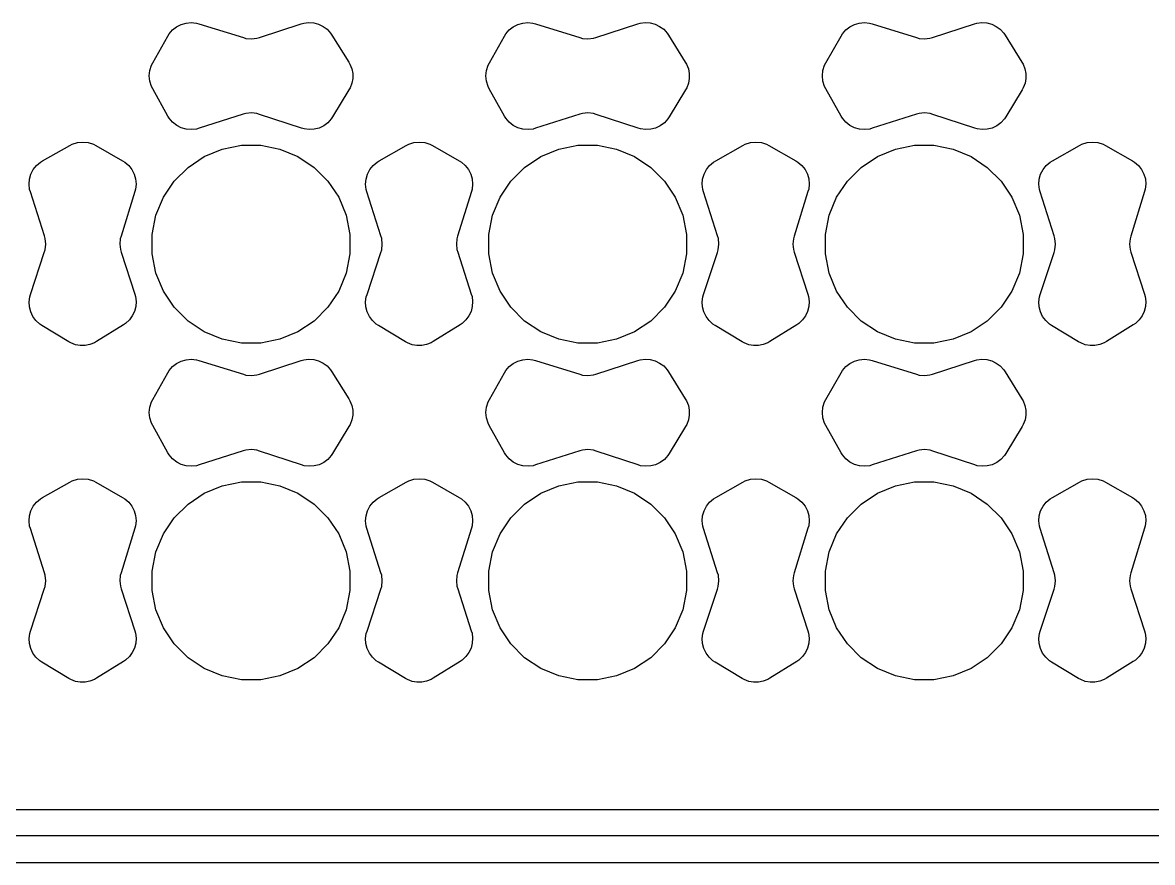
# Model space of a CAD drawing. Header units: millimetres. Extents: x 69 to 174, y -160 to -92.
# Drawn here: x 133.48 to 142, y -120.6 to -114.26 of the extents above; entities that cross this region are included whole.
import ezdxf

# ---------------------------------------------------------------- set-up
doc = ezdxf.new("R2010")
doc.units = ezdxf.units.MM
doc.layers.add('Front', color=13, linetype='CONTINUOUS', true_color=0xc83434)

msp = doc.modelspace()

# ---------------------------------------------------------------- linework, layer by layer
at = {"layer": 'Front', "linetype": 'CONTINUOUS'}
for p, q in [((134.584731, -114.349287), (134.609965, -114.319922)), ((134.609965, -114.319922), (134.640375, -114.295957)), ((134.640375, -114.295957), (134.674826, -114.278287)), ((134.674826, -114.278287), (134.712032, -114.267572)), ((134.712032, -114.267572), (134.750604, -114.264211)), ((134.750604, -114.264211), (134.789102, -114.26833)), ((134.789102, -114.26833), (134.80773, -114.273619)), ((134.80773, -114.273619), (135.143712, -114.377468)), ((135.264385, -114.376661), (135.580686, -114.274239)), ((135.580686, -114.274239), (135.598849, -114.268823)), ((135.598849, -114.268823), (135.636456, -114.264142)), ((135.636456, -114.264142), (135.674272, -114.266623)), ((135.674272, -114.266623), (135.710945, -114.276177)), ((135.710945, -114.276177), (135.745164, -114.292462)), ((135.745164, -114.292462), (135.775707, -114.314897)), ((135.775707, -114.314897), (135.801481, -114.342679)), ((137.124731, -114.349287), (137.149965, -114.319922)), ((137.149965, -114.319922), (137.180375, -114.295957)), ((137.180375, -114.295957), (137.214826, -114.278287)), ((137.214826, -114.278287), (137.252032, -114.267572)), ((137.252032, -114.267572), (137.290604, -114.264211)), ((137.290604, -114.264211), (137.329102, -114.26833)), ((137.329102, -114.26833), (137.34773, -114.273619)), ((137.34773, -114.273619), (137.683712, -114.377468)), ((137.804385, -114.376661), (138.120686, -114.274239)), ((138.120686, -114.274239), (138.138849, -114.268823)), ((138.138849, -114.268823), (138.176456, -114.264142)), ((138.176456, -114.264142), (138.214272, -114.266623)), ((138.214272, -114.266623), (138.250945, -114.276177)), ((138.250945, -114.276177), (138.285164, -114.292462)), ((138.285164, -114.292462), (138.315707, -114.314897)), ((138.315707, -114.314897), (138.341481, -114.342679)), ((139.664731, -114.349287), (139.689965, -114.319922)), ((139.689965, -114.319922), (139.720375, -114.295957)), ((139.720375, -114.295957), (139.754826, -114.278287)), ((139.754826, -114.278287), (139.792032, -114.267572)), ((139.792032, -114.267572), (139.830604, -114.264211)), ((139.830604, -114.264211), (139.869102, -114.26833)), ((139.869102, -114.26833), (139.88773, -114.273619)), ((139.88773, -114.273619), (140.223712, -114.377468)), ((140.344385, -114.376661), (140.660686, -114.274239)), ((140.660686, -114.274239), (140.678849, -114.268823)), ((140.678849, -114.268823), (140.716456, -114.264142)), ((140.716456, -114.264142), (140.754272, -114.266623)), ((140.754272, -114.266623), (140.790945, -114.276177)), ((140.790945, -114.276177), (140.825164, -114.292462)), ((140.825164, -114.292462), (140.855707, -114.314897)), ((140.855707, -114.314897), (140.881481, -114.342679)), ((134.459998, -114.567911), (134.574778, -114.365898)), ((134.574778, -114.365898), (134.584731, -114.349287)), ((135.143712, -114.377468), (135.163398, -114.383035)), ((135.163398, -114.383035), (135.204114, -114.386934)), ((135.204114, -114.386934), (135.244776, -114.382491)), ((135.244776, -114.382491), (135.264385, -114.376661)), ((135.801481, -114.342679), (135.811899, -114.358513)), ((135.811899, -114.358513), (135.938898, -114.561711)), ((136.999998, -114.567911), (137.114778, -114.365898)), ((137.114778, -114.365898), (137.124731, -114.349287)), ((137.683712, -114.377468), (137.703398, -114.383035)), ((137.703398, -114.383035), (137.744114, -114.386934)), ((137.744114, -114.386934), (137.784776, -114.382491)), ((137.784776, -114.382491), (137.804385, -114.376661)), ((138.341481, -114.342679), (138.351899, -114.358513)), ((138.351899, -114.358513), (138.478898, -114.561711)), ((139.539998, -114.567911), (139.654778, -114.365898)), ((139.654778, -114.365898), (139.664731, -114.349287)), ((140.223712, -114.377468), (140.243398, -114.383035)), ((140.243398, -114.383035), (140.284114, -114.386934)), ((140.284114, -114.386934), (140.324776, -114.382491)), ((140.324776, -114.382491), (140.344385, -114.376661)), ((140.881481, -114.342679), (140.891899, -114.358513)), ((140.891899, -114.358513), (141.018898, -114.561711)), ((134.437667, -114.625273), (134.450268, -114.586066)), ((134.450268, -114.586066), (134.459998, -114.567911)), ((135.938898, -114.561711), (135.9483, -114.577547)), ((135.9483, -114.577547), (135.961774, -114.611819)), ((136.977667, -114.625273), (136.990268, -114.586066)), ((136.990268, -114.586066), (136.999998, -114.567911)), ((138.478898, -114.561711), (138.4883, -114.577547)), ((138.4883, -114.577547), (138.501774, -114.611819)), ((139.517667, -114.625273), (139.530268, -114.586066)), ((139.530268, -114.586066), (139.539998, -114.567911)), ((141.018898, -114.561711), (141.0283, -114.577547)), ((141.0283, -114.577547), (141.041774, -114.611819)), ((134.433339, -114.666228), (134.437667, -114.625273)), ((134.437468, -114.707203), (134.433339, -114.666228)), ((135.961774, -114.611819), (135.96875, -114.647978)), ((135.96875, -114.647978), (135.968993, -114.684802)), ((136.973339, -114.666228), (136.977667, -114.625273)), ((136.977468, -114.707203), (136.973339, -114.666228)), ((138.501774, -114.611819), (138.50875, -114.647978)), ((138.50875, -114.647978), (138.508993, -114.684802)), ((139.513339, -114.666228), (139.517667, -114.625273)), ((139.517468, -114.707203), (139.513339, -114.666228)), ((141.041774, -114.611819), (141.04875, -114.647978)), ((141.04875, -114.647978), (141.048993, -114.684802)), ((134.44988, -114.74647), (134.437468, -114.707203)), ((134.459522, -114.764672), (134.44988, -114.74647)), ((135.949477, -114.755497), (135.940286, -114.771457)), ((135.962495, -114.72105), (135.949477, -114.755497)), ((135.968993, -114.684802), (135.962495, -114.72105)), ((136.98988, -114.74647), (136.977468, -114.707203)), ((136.999522, -114.764672), (136.98988, -114.74647)), ((138.489477, -114.755497), (138.480286, -114.771457)), ((138.502495, -114.72105), (138.489477, -114.755497)), ((138.508993, -114.684802), (138.502495, -114.72105)), ((139.52988, -114.74647), (139.517468, -114.707203)), ((139.539522, -114.764672), (139.52988, -114.74647)), ((141.029477, -114.755497), (141.020286, -114.771457)), ((141.042495, -114.72105), (141.029477, -114.755497)), ((141.048993, -114.684802), (141.042495, -114.72105)), ((134.574392, -114.969141), (134.459522, -114.764672)), ((135.940286, -114.771457), (135.816737, -114.975084)), ((137.114392, -114.969141), (136.999522, -114.764672)), ((138.480286, -114.771457), (138.356737, -114.975084)), ((139.654392, -114.969141), (139.539522, -114.764672)), ((141.020286, -114.771457), (140.896737, -114.975084)), ((134.584378, -114.985948), (134.574392, -114.969141)), ((134.609775, -115.015661), (134.584378, -114.985948)), ((135.142393, -114.955815), (134.809401, -115.061767)), ((135.162491, -114.94999), (135.142393, -114.955815)), ((135.204123, -114.945852), (135.162491, -114.94999)), ((135.245708, -114.950442), (135.204123, -114.945852)), ((135.265742, -114.956485), (135.245708, -114.950442)), ((135.583041, -115.061254), (135.265742, -114.956485)), ((135.80639, -114.99129), (135.780542, -115.019746)), ((135.816737, -114.975084), (135.80639, -114.99129)), ((137.124378, -114.985948), (137.114392, -114.969141)), ((137.149775, -115.015661), (137.124378, -114.985948)), ((137.682393, -114.955815), (137.349401, -115.061767)), ((137.702491, -114.94999), (137.682393, -114.955815)), ((137.744123, -114.945852), (137.702491, -114.94999)), ((137.785708, -114.950442), (137.744123, -114.945852)), ((137.805742, -114.956485), (137.785708, -114.950442)), ((138.123041, -115.061254), (137.805742, -114.956485)), ((138.34639, -114.99129), (138.320542, -115.019746)), ((138.356737, -114.975084), (138.34639, -114.99129)), ((139.664378, -114.985948), (139.654392, -114.969141)), ((139.689775, -115.015661), (139.664378, -114.985948)), ((140.222393, -114.955815), (139.889401, -115.061767)), ((140.242491, -114.94999), (140.222393, -114.955815)), ((140.284123, -114.945852), (140.242491, -114.94999)), ((140.325708, -114.950442), (140.284123, -114.945852)), ((140.345742, -114.956485), (140.325708, -114.950442)), ((140.663041, -115.061254), (140.345742, -114.956485)), ((140.88639, -114.99129), (140.860542, -115.019746)), ((140.896737, -114.975084), (140.88639, -114.99129)), ((134.640454, -115.039882), (134.609775, -115.015661)), ((134.675249, -115.057691), (134.640454, -115.039882)), ((134.712838, -115.068412), (134.675249, -115.057691)), ((134.751793, -115.071636), (134.712838, -115.068412)), ((134.790633, -115.067242), (134.751793, -115.071636)), ((134.809401, -115.061767), (134.790633, -115.067242)), ((135.601432, -115.066862), (135.583041, -115.061254)), ((135.639567, -115.071727), (135.601432, -115.066862)), ((135.677929, -115.069223), (135.639567, -115.071727)), ((135.715108, -115.059442), (135.677929, -115.069223)), ((135.749737, -115.042746), (135.715108, -115.059442)), ((135.780542, -115.019746), (135.749737, -115.042746)), ((137.180454, -115.039882), (137.149775, -115.015661)), ((137.215249, -115.057691), (137.180454, -115.039882)), ((137.252838, -115.068412), (137.215249, -115.057691)), ((137.291793, -115.071636), (137.252838, -115.068412)), ((137.330633, -115.067242), (137.291793, -115.071636)), ((137.349401, -115.061767), (137.330633, -115.067242)), ((138.141432, -115.066862), (138.123041, -115.061254)), ((138.179567, -115.071727), (138.141432, -115.066862)), ((138.217929, -115.069223), (138.179567, -115.071727)), ((138.255108, -115.059442), (138.217929, -115.069223)), ((138.289737, -115.042746), (138.255108, -115.059442)), ((138.320542, -115.019746), (138.289737, -115.042746)), ((139.720454, -115.039882), (139.689775, -115.015661)), ((139.755249, -115.057691), (139.720454, -115.039882)), ((139.792838, -115.068412), (139.755249, -115.057691)), ((139.831793, -115.071636), (139.792838, -115.068412)), ((139.870633, -115.067242), (139.831793, -115.071636)), ((139.889401, -115.061767), (139.870633, -115.067242)), ((140.681432, -115.066862), (140.663041, -115.061254)), ((140.719567, -115.071727), (140.681432, -115.066862)), ((140.757929, -115.069223), (140.719567, -115.071727)), ((140.795108, -115.059442), (140.757929, -115.069223)), ((140.829737, -115.042746), (140.795108, -115.059442)), ((140.860542, -115.019746), (140.829737, -115.042746)), ((133.833485, -115.191255), (133.851686, -115.181613)), ((133.851686, -115.181613), (133.890954, -115.169202)), ((133.890954, -115.169202), (133.931929, -115.165074)), ((133.931929, -115.165074), (133.972883, -115.169402)), ((133.972883, -115.169402), (134.01209, -115.182004)), ((134.01209, -115.182004), (134.030246, -115.191731)), ((136.373485, -115.191255), (136.391686, -115.181613)), ((136.391686, -115.181613), (136.430954, -115.169202)), ((136.430954, -115.169202), (136.471929, -115.165074)), ((136.471929, -115.165074), (136.512883, -115.169402)), ((136.512883, -115.169402), (136.55209, -115.182004)), ((136.55209, -115.182004), (136.570246, -115.191731)), ((138.913485, -115.191255), (138.931686, -115.181613)), ((138.931686, -115.181613), (138.970954, -115.169202)), ((138.970954, -115.169202), (139.011929, -115.165074)), ((139.011929, -115.165074), (139.052883, -115.169402)), ((139.052883, -115.169402), (139.09209, -115.182004)), ((139.09209, -115.182004), (139.110246, -115.191731)), ((141.453485, -115.191255), (141.471686, -115.181613)), ((141.471686, -115.181613), (141.510954, -115.169202)), ((141.510954, -115.169202), (141.551929, -115.165074)), ((141.551929, -115.165074), (141.592883, -115.169402)), ((141.592883, -115.169402), (141.63209, -115.182004)), ((141.63209, -115.182004), (141.650246, -115.191731)), ((133.629016, -115.306125), (133.833485, -115.191255)), ((134.030246, -115.191731), (134.232259, -115.306511)), ((134.848452, -115.274468), (134.984286, -115.218204)), ((134.984286, -115.218204), (135.128487, -115.18952)), ((135.128487, -115.18952), (135.275513, -115.18952)), ((135.275513, -115.18952), (135.419714, -115.218204)), ((135.419714, -115.218204), (135.555548, -115.274468)), ((136.169016, -115.306125), (136.373485, -115.191255)), ((136.570246, -115.191731), (136.772259, -115.306511)), ((137.388452, -115.274468), (137.524286, -115.218204)), ((137.524286, -115.218204), (137.668487, -115.18952)), ((137.668487, -115.18952), (137.815513, -115.18952)), ((137.815513, -115.18952), (137.959714, -115.218204)), ((137.959714, -115.218204), (138.095548, -115.274468)), ((138.709016, -115.306125), (138.913485, -115.191255)), ((139.110246, -115.191731), (139.312259, -115.306511)), ((139.928452, -115.274468), (140.064286, -115.218204)), ((140.064286, -115.218204), (140.208487, -115.18952)), ((140.208487, -115.18952), (140.355513, -115.18952)), ((140.355513, -115.18952), (140.499714, -115.218204)), ((140.499714, -115.218204), (140.635548, -115.274468)), ((141.249016, -115.306125), (141.453485, -115.191255)), ((141.650246, -115.191731), (141.852259, -115.306511)), ((133.558275, -115.372189), (133.582498, -115.341511)), ((133.582498, -115.341511), (133.612212, -115.316116)), ((133.612212, -115.316116), (133.629016, -115.306125)), ((134.232259, -115.306511), (134.24887, -115.316465)), ((134.24887, -115.316465), (134.278234, -115.341702)), ((134.278234, -115.341702), (134.3022, -115.372113)), ((134.622242, -115.460114), (134.726205, -115.356151)), ((134.726205, -115.356151), (134.848452, -115.274468)), ((135.555548, -115.274468), (135.677795, -115.356151)), ((135.677795, -115.356151), (135.781758, -115.460114)), ((136.098275, -115.372189), (136.122498, -115.341511)), ((136.122498, -115.341511), (136.152212, -115.316116)), ((136.152212, -115.316116), (136.169016, -115.306125)), ((136.772259, -115.306511), (136.78887, -115.316465)), ((136.78887, -115.316465), (136.818234, -115.341702)), ((136.818234, -115.341702), (136.8422, -115.372113)), ((137.162242, -115.460114), (137.266205, -115.356151)), ((137.266205, -115.356151), (137.388452, -115.274468)), ((138.095548, -115.274468), (138.217795, -115.356151)), ((138.217795, -115.356151), (138.321758, -115.460114)), ((138.638275, -115.372189), (138.662498, -115.341511)), ((138.662498, -115.341511), (138.692212, -115.316116)), ((138.692212, -115.316116), (138.709016, -115.306125)), ((139.312259, -115.306511), (139.32887, -115.316465)), ((139.32887, -115.316465), (139.358234, -115.341702)), ((139.358234, -115.341702), (139.3822, -115.372113)), ((139.702242, -115.460114), (139.806205, -115.356151)), ((139.806205, -115.356151), (139.928452, -115.274468)), ((140.635548, -115.274468), (140.757795, -115.356151)), ((140.757795, -115.356151), (140.861758, -115.460114)), ((141.178275, -115.372189), (141.202498, -115.341511)), ((141.202498, -115.341511), (141.232212, -115.316116)), ((141.232212, -115.316116), (141.249016, -115.306125)), ((141.852259, -115.306511), (141.86887, -115.316465)), ((141.86887, -115.316465), (141.898234, -115.341702)), ((141.898234, -115.341702), (141.9222, -115.372113)), ((133.529744, -115.444572), (133.540465, -115.406983)), ((133.540465, -115.406983), (133.558275, -115.372189)), ((134.3022, -115.372113), (134.319872, -115.406563)), ((134.319872, -115.406563), (134.330592, -115.443769)), ((136.069744, -115.444572), (136.080465, -115.406983)), ((136.080465, -115.406983), (136.098275, -115.372189)), ((136.8422, -115.372113), (136.859872, -115.406563)), ((136.859872, -115.406563), (136.870592, -115.443769)), ((138.609744, -115.444572), (138.620465, -115.406983)), ((138.620465, -115.406983), (138.638275, -115.372189)), ((139.3822, -115.372113), (139.399872, -115.406563)), ((139.399872, -115.406563), (139.410592, -115.443769)), ((141.149744, -115.444572), (141.160465, -115.406983)), ((141.160465, -115.406983), (141.178275, -115.372189)), ((141.9222, -115.372113), (141.939872, -115.406563)), ((141.939872, -115.406563), (141.950592, -115.443769)), ((133.52652, -115.483527), (133.529744, -115.444572)), ((133.530915, -115.522367), (133.52652, -115.483527)), ((133.53639, -115.541134), (133.530915, -115.522367)), ((134.329849, -115.520841), (134.324538, -115.539463)), ((134.333959, -115.482341), (134.329849, -115.520841)), ((134.330592, -115.443769), (134.333959, -115.482341)), ((134.540559, -115.582361), (134.622242, -115.460114)), ((135.781758, -115.460114), (135.863441, -115.582361)), ((136.06652, -115.483527), (136.069744, -115.444572)), ((136.070915, -115.522367), (136.06652, -115.483527)), ((136.07639, -115.541134), (136.070915, -115.522367)), ((136.869849, -115.520841), (136.864538, -115.539463)), ((136.873959, -115.482341), (136.869849, -115.520841)), ((136.870592, -115.443769), (136.873959, -115.482341)), ((137.080559, -115.582361), (137.162242, -115.460114)), ((138.321758, -115.460114), (138.403441, -115.582361)), ((138.60652, -115.483527), (138.609744, -115.444572)), ((138.610915, -115.522367), (138.60652, -115.483527)), ((138.61639, -115.541134), (138.610915, -115.522367)), ((139.409849, -115.520841), (139.404538, -115.539463)), ((139.413959, -115.482341), (139.409849, -115.520841)), ((139.410592, -115.443769), (139.413959, -115.482341)), ((139.620559, -115.582361), (139.702242, -115.460114)), ((140.861758, -115.460114), (140.943441, -115.582361)), ((141.14652, -115.483527), (141.149744, -115.444572)), ((141.150915, -115.522367), (141.14652, -115.483527)), ((141.15639, -115.541134), (141.150915, -115.522367)), ((141.949849, -115.520841), (141.944538, -115.539463)), ((141.953959, -115.482341), (141.949849, -115.520841)), ((141.950592, -115.443769), (141.953959, -115.482341)), ((133.642342, -115.874126), (133.53639, -115.541134)), ((134.324538, -115.539463), (134.220689, -115.875445)), ((134.484295, -115.718195), (134.540559, -115.582361)), ((135.863441, -115.582361), (135.919705, -115.718195)), ((136.182342, -115.874126), (136.07639, -115.541134)), ((136.864538, -115.539463), (136.760689, -115.875445)), ((137.024295, -115.718195), (137.080559, -115.582361)), ((138.403441, -115.582361), (138.459705, -115.718195)), ((138.722342, -115.874126), (138.61639, -115.541134)), ((139.404538, -115.539463), (139.300689, -115.875445)), ((139.564295, -115.718195), (139.620559, -115.582361)), ((140.943441, -115.582361), (140.999705, -115.718195)), ((141.262342, -115.874126), (141.15639, -115.541134)), ((141.944538, -115.539463), (141.840689, -115.875445)), ((134.455611, -115.862396), (134.484295, -115.718195)), ((135.919705, -115.718195), (135.948389, -115.862396)), ((136.995611, -115.862396), (137.024295, -115.718195)), ((138.459705, -115.718195), (138.488389, -115.862396)), ((139.535611, -115.862396), (139.564295, -115.718195)), ((140.999705, -115.718195), (141.028389, -115.862396)), ((134.455611, -116.009422), (134.455611, -115.862396)), ((135.948389, -115.862396), (135.948389, -116.009422)), ((136.995611, -116.009422), (136.995611, -115.862396)), ((138.488389, -115.862396), (138.488389, -116.009422)), ((139.535611, -116.009422), (139.535611, -115.862396)), ((141.028389, -115.862396), (141.028389, -116.009422)), ((133.648166, -115.894225), (133.642342, -115.874126)), ((133.647715, -115.977441), (133.652305, -115.935857)), ((133.652305, -115.935857), (133.648166, -115.894225)), ((134.215122, -115.895131), (134.211224, -115.935848)), ((134.211224, -115.935848), (134.215666, -115.976509)), ((134.220689, -115.875445), (134.215122, -115.895131)), ((136.188166, -115.894225), (136.182342, -115.874126)), ((136.187715, -115.977441), (136.192305, -115.935857)), ((136.192305, -115.935857), (136.188166, -115.894225)), ((136.755122, -115.895131), (136.751224, -115.935848)), ((136.751224, -115.935848), (136.755666, -115.976509)), ((136.760689, -115.875445), (136.755122, -115.895131)), ((138.728166, -115.894225), (138.722342, -115.874126)), ((138.727715, -115.977441), (138.732305, -115.935857)), ((138.732305, -115.935857), (138.728166, -115.894225)), ((139.295122, -115.895131), (139.291224, -115.935848)), ((139.291224, -115.935848), (139.295666, -115.976509)), ((139.300689, -115.875445), (139.295122, -115.895131)), ((141.268166, -115.894225), (141.262342, -115.874126)), ((141.267715, -115.977441), (141.272305, -115.935857)), ((141.272305, -115.935857), (141.268166, -115.894225)), ((141.835122, -115.895131), (141.831224, -115.935848)), ((141.831224, -115.935848), (141.835666, -115.976509)), ((141.840689, -115.875445), (141.835122, -115.895131)), ((133.536903, -116.314774), (133.641672, -115.997475)), ((133.641672, -115.997475), (133.647715, -115.977441)), ((134.215666, -115.976509), (134.221496, -115.996118)), ((134.221496, -115.996118), (134.323918, -116.312419)), ((134.484295, -116.153623), (134.455611, -116.009422)), ((135.948389, -116.009422), (135.919705, -116.153623)), ((136.076903, -116.314774), (136.181672, -115.997475)), ((136.181672, -115.997475), (136.187715, -115.977441)), ((136.755666, -115.976509), (136.761496, -115.996118)), ((136.761496, -115.996118), (136.863918, -116.312419)), ((137.024295, -116.153623), (136.995611, -116.009422)), ((138.488389, -116.009422), (138.459705, -116.153623)), ((138.616903, -116.314774), (138.721672, -115.997475)), ((138.721672, -115.997475), (138.727715, -115.977441)), ((139.295666, -115.976509), (139.301496, -115.996118)), ((139.301496, -115.996118), (139.403918, -116.312419)), ((139.564295, -116.153623), (139.535611, -116.009422)), ((141.028389, -116.009422), (140.999705, -116.153623)), ((141.156903, -116.314774), (141.261672, -115.997475)), ((141.261672, -115.997475), (141.267715, -115.977441)), ((141.835666, -115.976509), (141.841496, -115.996118)), ((141.841496, -115.996118), (141.943918, -116.312419)), ((134.540559, -116.289457), (134.484295, -116.153623)), ((135.919705, -116.153623), (135.863441, -116.289457)), ((137.080559, -116.289457), (137.024295, -116.153623)), ((138.459705, -116.153623), (138.403441, -116.289457)), ((139.620559, -116.289457), (139.564295, -116.153623)), ((140.999705, -116.153623), (140.943441, -116.289457)), ((134.622242, -116.411704), (134.540559, -116.289457)), ((135.863441, -116.289457), (135.781758, -116.411704)), ((137.162242, -116.411704), (137.080559, -116.289457)), ((138.403441, -116.289457), (138.321758, -116.411704)), ((139.702242, -116.411704), (139.620559, -116.289457)), ((140.943441, -116.289457), (140.861758, -116.411704)), ((133.526445, -116.371303), (133.531314, -116.33317)), ((133.528945, -116.409664), (133.526445, -116.371303)), ((133.531314, -116.33317), (133.536903, -116.314774)), ((134.323918, -116.312419), (134.329334, -116.330582)), ((134.329334, -116.330582), (134.334014, -116.368189)), ((134.334014, -116.368189), (134.331532, -116.406004)), ((136.066445, -116.371303), (136.071314, -116.33317)), ((136.068945, -116.409664), (136.066445, -116.371303)), ((136.071314, -116.33317), (136.076903, -116.314774)), ((136.863918, -116.312419), (136.869334, -116.330582)), ((136.869334, -116.330582), (136.874014, -116.368189)), ((136.874014, -116.368189), (136.871532, -116.406004)), ((138.606445, -116.371303), (138.611314, -116.33317)), ((138.608945, -116.409664), (138.606445, -116.371303)), ((138.611314, -116.33317), (138.616903, -116.314774)), ((139.403918, -116.312419), (139.409334, -116.330582)), ((139.409334, -116.330582), (139.414014, -116.368189)), ((139.414014, -116.368189), (139.411532, -116.406004)), ((141.146445, -116.371303), (141.151314, -116.33317)), ((141.148945, -116.409664), (141.146445, -116.371303)), ((141.151314, -116.33317), (141.156903, -116.314774)), ((141.943918, -116.312419), (141.949334, -116.330582)), ((141.949334, -116.330582), (141.954014, -116.368189)), ((141.954014, -116.368189), (141.951532, -116.406004)), ((133.538721, -116.446843), (133.528945, -116.409664)), ((133.555415, -116.481471), (133.538721, -116.446843)), ((134.321978, -116.442677), (134.305693, -116.476896)), ((134.331532, -116.406004), (134.321978, -116.442677)), ((134.726205, -116.515667), (134.622242, -116.411704)), ((135.781758, -116.411704), (135.677795, -116.515667)), ((136.078721, -116.446843), (136.068945, -116.409664)), ((136.095415, -116.481471), (136.078721, -116.446843)), ((136.861978, -116.442677), (136.845693, -116.476896)), ((136.871532, -116.406004), (136.861978, -116.442677)), ((137.266205, -116.515667), (137.162242, -116.411704)), ((138.321758, -116.411704), (138.217795, -116.515667)), ((138.618721, -116.446843), (138.608945, -116.409664)), ((138.635415, -116.481471), (138.618721, -116.446843)), ((139.401978, -116.442677), (139.385693, -116.476896)), ((139.411532, -116.406004), (139.401978, -116.442677)), ((139.806205, -116.515667), (139.702242, -116.411704)), ((140.861758, -116.411704), (140.757795, -116.515667)), ((141.158721, -116.446843), (141.148945, -116.409664)), ((141.175415, -116.481471), (141.158721, -116.446843)), ((141.941978, -116.442677), (141.925693, -116.476896)), ((141.951532, -116.406004), (141.941978, -116.442677)), ((133.578413, -116.512276), (133.555415, -116.481471)), ((133.606868, -116.538124), (133.578413, -116.512276)), ((133.623073, -116.54847), (133.606868, -116.538124)), ((133.8267, -116.672019), (133.623073, -116.54847)), ((134.239644, -116.543632), (134.036446, -116.670631)), ((134.255477, -116.533213), (134.239644, -116.543632)), ((134.283258, -116.507438), (134.255477, -116.533213)), ((134.305693, -116.476896), (134.283258, -116.507438)), ((134.848452, -116.59735), (134.726205, -116.515667)), ((135.677795, -116.515667), (135.555548, -116.59735)), ((136.118413, -116.512276), (136.095415, -116.481471)), ((136.146868, -116.538124), (136.118413, -116.512276)), ((136.163073, -116.54847), (136.146868, -116.538124)), ((136.3667, -116.672019), (136.163073, -116.54847)), ((136.779644, -116.543632), (136.576446, -116.670631)), ((136.795477, -116.533213), (136.779644, -116.543632)), ((136.823258, -116.507438), (136.795477, -116.533213)), ((136.845693, -116.476896), (136.823258, -116.507438)), ((137.388452, -116.59735), (137.266205, -116.515667)), ((138.217795, -116.515667), (138.095548, -116.59735)), ((138.658413, -116.512276), (138.635415, -116.481471)), ((138.686868, -116.538124), (138.658413, -116.512276)), ((138.703073, -116.54847), (138.686868, -116.538124)), ((138.9067, -116.672019), (138.703073, -116.54847)), ((139.319644, -116.543632), (139.116446, -116.670631)), ((139.335477, -116.533213), (139.319644, -116.543632)), ((139.363258, -116.507438), (139.335477, -116.533213)), ((139.385693, -116.476896), (139.363258, -116.507438)), ((139.928452, -116.59735), (139.806205, -116.515667)), ((140.757795, -116.515667), (140.635548, -116.59735)), ((141.198413, -116.512276), (141.175415, -116.481471)), ((141.226868, -116.538124), (141.198413, -116.512276)), ((141.243073, -116.54847), (141.226868, -116.538124)), ((141.4467, -116.672019), (141.243073, -116.54847)), ((141.859644, -116.543632), (141.656446, -116.670631)), ((141.875477, -116.533213), (141.859644, -116.543632)), ((141.903258, -116.507438), (141.875477, -116.533213)), ((141.925693, -116.476896), (141.903258, -116.507438)), ((134.984286, -116.653614), (134.848452, -116.59735)), ((135.555548, -116.59735), (135.419714, -116.653614)), ((137.524286, -116.653614), (137.388452, -116.59735)), ((138.095548, -116.59735), (137.959714, -116.653614)), ((140.064286, -116.653614), (139.928452, -116.59735)), ((140.635548, -116.59735), (140.499714, -116.653614)), ((133.842661, -116.681208), (133.8267, -116.672019)), ((133.877108, -116.694228), (133.842661, -116.681208)), ((133.913355, -116.700726), (133.877108, -116.694228)), ((133.950179, -116.700483), (133.913355, -116.700726)), ((133.986338, -116.693507), (133.950179, -116.700483)), ((134.02061, -116.680034), (133.986338, -116.693507)), ((134.036446, -116.670631), (134.02061, -116.680034)), ((135.128487, -116.682298), (134.984286, -116.653614)), ((135.275513, -116.682298), (135.128487, -116.682298)), ((135.419714, -116.653614), (135.275513, -116.682298)), ((136.382661, -116.681208), (136.3667, -116.672019)), ((136.417108, -116.694228), (136.382661, -116.681208)), ((136.453355, -116.700726), (136.417108, -116.694228)), ((136.490179, -116.700483), (136.453355, -116.700726)), ((136.526338, -116.693507), (136.490179, -116.700483)), ((136.56061, -116.680034), (136.526338, -116.693507)), ((136.576446, -116.670631), (136.56061, -116.680034)), ((137.668487, -116.682298), (137.524286, -116.653614)), ((137.815513, -116.682298), (137.668487, -116.682298)), ((137.959714, -116.653614), (137.815513, -116.682298)), ((138.922661, -116.681208), (138.9067, -116.672019)), ((138.957108, -116.694228), (138.922661, -116.681208)), ((138.993355, -116.700726), (138.957108, -116.694228)), ((139.030179, -116.700483), (138.993355, -116.700726)), ((139.066338, -116.693507), (139.030179, -116.700483)), ((139.10061, -116.680034), (139.066338, -116.693507)), ((139.116446, -116.670631), (139.10061, -116.680034)), ((140.208487, -116.682298), (140.064286, -116.653614)), ((140.355513, -116.682298), (140.208487, -116.682298)), ((140.499714, -116.653614), (140.355513, -116.682298)), ((141.462661, -116.681208), (141.4467, -116.672019)), ((141.497108, -116.694228), (141.462661, -116.681208)), ((141.533355, -116.700726), (141.497108, -116.694228)), ((141.570179, -116.700483), (141.533355, -116.700726)), ((141.606338, -116.693507), (141.570179, -116.700483)), ((141.64061, -116.680034), (141.606338, -116.693507)), ((141.656446, -116.670631), (141.64061, -116.680034)), ((134.712032, -116.807572), (134.750604, -116.804211)), ((134.750604, -116.804211), (134.789102, -116.80833)), ((135.598849, -116.808823), (135.636456, -116.804142)), ((135.636456, -116.804142), (135.674272, -116.806623)), ((137.252032, -116.807572), (137.290604, -116.804211)), ((137.290604, -116.804211), (137.329102, -116.80833)), ((138.138849, -116.808823), (138.176456, -116.804142)), ((138.176456, -116.804142), (138.214272, -116.806623)), ((139.792032, -116.807572), (139.830604, -116.804211)), ((139.830604, -116.804211), (139.869102, -116.80833)), ((140.678849, -116.808823), (140.716456, -116.804142)), ((140.716456, -116.804142), (140.754272, -116.806623)), ((134.574778, -116.905898), (134.584731, -116.889287)), ((134.584731, -116.889287), (134.609965, -116.859922)), ((134.609965, -116.859922), (134.640375, -116.835957)), ((134.640375, -116.835957), (134.674826, -116.818287)), ((134.674826, -116.818287), (134.712032, -116.807572)), ((134.789102, -116.80833), (134.80773, -116.813619)), ((134.80773, -116.813619), (135.143712, -116.917468)), ((135.264385, -116.916661), (135.580686, -116.814239)), ((135.580686, -116.814239), (135.598849, -116.808823)), ((135.674272, -116.806623), (135.710945, -116.816177)), ((135.710945, -116.816177), (135.745164, -116.832462)), ((135.745164, -116.832462), (135.775707, -116.854897)), ((135.775707, -116.854897), (135.801481, -116.882679)), ((135.801481, -116.882679), (135.811899, -116.898513)), ((137.114778, -116.905898), (137.124731, -116.889287)), ((137.124731, -116.889287), (137.149965, -116.859922)), ((137.149965, -116.859922), (137.180375, -116.835957)), ((137.180375, -116.835957), (137.214826, -116.818287)), ((137.214826, -116.818287), (137.252032, -116.807572)), ((137.329102, -116.80833), (137.34773, -116.813619)), ((137.34773, -116.813619), (137.683712, -116.917468)), ((137.804385, -116.916661), (138.120686, -116.814239)), ((138.120686, -116.814239), (138.138849, -116.808823)), ((138.214272, -116.806623), (138.250945, -116.816177)), ((138.250945, -116.816177), (138.285164, -116.832462)), ((138.285164, -116.832462), (138.315707, -116.854897)), ((138.315707, -116.854897), (138.341481, -116.882679)), ((138.341481, -116.882679), (138.351899, -116.898513)), ((139.654778, -116.905898), (139.664731, -116.889287)), ((139.664731, -116.889287), (139.689965, -116.859922)), ((139.689965, -116.859922), (139.720375, -116.835957)), ((139.720375, -116.835957), (139.754826, -116.818287)), ((139.754826, -116.818287), (139.792032, -116.807572)), ((139.869102, -116.80833), (139.88773, -116.813619)), ((139.88773, -116.813619), (140.223712, -116.917468)), ((140.344385, -116.916661), (140.660686, -116.814239)), ((140.660686, -116.814239), (140.678849, -116.808823)), ((140.754272, -116.806623), (140.790945, -116.816177)), ((140.790945, -116.816177), (140.825164, -116.832462)), ((140.825164, -116.832462), (140.855707, -116.854897)), ((140.855707, -116.854897), (140.881481, -116.882679)), ((140.881481, -116.882679), (140.891899, -116.898513)), ((134.459998, -117.107911), (134.574778, -116.905898)), ((135.143712, -116.917468), (135.163398, -116.923035)), ((135.163398, -116.923035), (135.204114, -116.926934)), ((135.204114, -116.926934), (135.244776, -116.922491)), ((135.244776, -116.922491), (135.264385, -116.916661)), ((135.811899, -116.898513), (135.938898, -117.101711)), ((136.999998, -117.107911), (137.114778, -116.905898)), ((137.683712, -116.917468), (137.703398, -116.923035)), ((137.703398, -116.923035), (137.744114, -116.926934)), ((137.744114, -116.926934), (137.784776, -116.922491)), ((137.784776, -116.922491), (137.804385, -116.916661)), ((138.351899, -116.898513), (138.478898, -117.101711)), ((139.539998, -117.107911), (139.654778, -116.905898)), ((140.223712, -116.917468), (140.243398, -116.923035)), ((140.243398, -116.923035), (140.284114, -116.926934)), ((140.284114, -116.926934), (140.324776, -116.922491)), ((140.324776, -116.922491), (140.344385, -116.916661)), ((140.891899, -116.898513), (141.018898, -117.101711)), ((134.437667, -117.165273), (134.450268, -117.126066)), ((134.450268, -117.126066), (134.459998, -117.107911)), ((135.938898, -117.101711), (135.9483, -117.117547)), ((135.9483, -117.117547), (135.961774, -117.151819)), ((136.977667, -117.165273), (136.990268, -117.126066)), ((136.990268, -117.126066), (136.999998, -117.107911)), ((138.478898, -117.101711), (138.4883, -117.117547)), ((138.4883, -117.117547), (138.501774, -117.151819)), ((139.517667, -117.165273), (139.530268, -117.126066)), ((139.530268, -117.126066), (139.539998, -117.107911)), ((141.018898, -117.101711), (141.0283, -117.117547)), ((141.0283, -117.117547), (141.041774, -117.151819)), ((134.433339, -117.206228), (134.437667, -117.165273)), ((134.437468, -117.247203), (134.433339, -117.206228)), ((135.961774, -117.151819), (135.96875, -117.187978)), ((135.968993, -117.224802), (135.962495, -117.26105)), ((135.96875, -117.187978), (135.968993, -117.224802)), ((136.973339, -117.206228), (136.977667, -117.165273)), ((136.977468, -117.247203), (136.973339, -117.206228)), ((138.501774, -117.151819), (138.50875, -117.187978)), ((138.508993, -117.224802), (138.502495, -117.26105)), ((138.50875, -117.187978), (138.508993, -117.224802)), ((139.513339, -117.206228), (139.517667, -117.165273)), ((139.517468, -117.247203), (139.513339, -117.206228)), ((141.041774, -117.151819), (141.04875, -117.187978)), ((141.048993, -117.224802), (141.042495, -117.26105)), ((141.04875, -117.187978), (141.048993, -117.224802)), ((134.44988, -117.28647), (134.437468, -117.247203)), ((134.459522, -117.304672), (134.44988, -117.28647)), ((134.574392, -117.509141), (134.459522, -117.304672)), ((135.940286, -117.311457), (135.816737, -117.515084)), ((135.949477, -117.295497), (135.940286, -117.311457)), ((135.962495, -117.26105), (135.949477, -117.295497)), ((136.98988, -117.28647), (136.977468, -117.247203)), ((136.999522, -117.304672), (136.98988, -117.28647)), ((137.114392, -117.509141), (136.999522, -117.304672)), ((138.480286, -117.311457), (138.356737, -117.515084)), ((138.489477, -117.295497), (138.480286, -117.311457)), ((138.502495, -117.26105), (138.489477, -117.295497)), ((139.52988, -117.28647), (139.517468, -117.247203)), ((139.539522, -117.304672), (139.52988, -117.28647)), ((139.654392, -117.509141), (139.539522, -117.304672)), ((141.020286, -117.311457), (140.896737, -117.515084)), ((141.029477, -117.295497), (141.020286, -117.311457)), ((141.042495, -117.26105), (141.029477, -117.295497)), ((135.204123, -117.485852), (135.162491, -117.48999)), ((135.245708, -117.490442), (135.204123, -117.485852)), ((137.744123, -117.485852), (137.702491, -117.48999)), ((137.785708, -117.490442), (137.744123, -117.485852)), ((140.284123, -117.485852), (140.242491, -117.48999)), ((140.325708, -117.490442), (140.284123, -117.485852)), ((134.584378, -117.525948), (134.574392, -117.509141)), ((134.609775, -117.555661), (134.584378, -117.525948)), ((134.640454, -117.579882), (134.609775, -117.555661)), ((135.142393, -117.495815), (134.809401, -117.601767)), ((135.162491, -117.48999), (135.142393, -117.495815)), ((135.265742, -117.496485), (135.245708, -117.490442)), ((135.583041, -117.601254), (135.265742, -117.496485)), ((135.780542, -117.559746), (135.749737, -117.582746)), ((135.80639, -117.53129), (135.780542, -117.559746)), ((135.816737, -117.515084), (135.80639, -117.53129)), ((137.124378, -117.525948), (137.114392, -117.509141)), ((137.149775, -117.555661), (137.124378, -117.525948)), ((137.180454, -117.579882), (137.149775, -117.555661)), ((137.682393, -117.495815), (137.349401, -117.601767)), ((137.702491, -117.48999), (137.682393, -117.495815)), ((137.805742, -117.496485), (137.785708, -117.490442)), ((138.123041, -117.601254), (137.805742, -117.496485)), ((138.320542, -117.559746), (138.289737, -117.582746)), ((138.34639, -117.53129), (138.320542, -117.559746)), ((138.356737, -117.515084), (138.34639, -117.53129)), ((139.664378, -117.525948), (139.654392, -117.509141)), ((139.689775, -117.555661), (139.664378, -117.525948)), ((139.720454, -117.579882), (139.689775, -117.555661)), ((140.222393, -117.495815), (139.889401, -117.601767)), ((140.242491, -117.48999), (140.222393, -117.495815)), ((140.345742, -117.496485), (140.325708, -117.490442)), ((140.663041, -117.601254), (140.345742, -117.496485)), ((140.860542, -117.559746), (140.829737, -117.582746)), ((140.88639, -117.53129), (140.860542, -117.559746)), ((140.896737, -117.515084), (140.88639, -117.53129)), ((134.675249, -117.597691), (134.640454, -117.579882)), ((134.712838, -117.608412), (134.675249, -117.597691)), ((134.751793, -117.611636), (134.712838, -117.608412)), ((134.790633, -117.607242), (134.751793, -117.611636)), ((134.809401, -117.601767), (134.790633, -117.607242)), ((135.601432, -117.606862), (135.583041, -117.601254)), ((135.639567, -117.611727), (135.601432, -117.606862)), ((135.677929, -117.609223), (135.639567, -117.611727)), ((135.715108, -117.599442), (135.677929, -117.609223)), ((135.749737, -117.582746), (135.715108, -117.599442)), ((137.215249, -117.597691), (137.180454, -117.579882)), ((137.252838, -117.608412), (137.215249, -117.597691)), ((137.291793, -117.611636), (137.252838, -117.608412)), ((137.330633, -117.607242), (137.291793, -117.611636)), ((137.349401, -117.601767), (137.330633, -117.607242)), ((138.141432, -117.606862), (138.123041, -117.601254)), ((138.179567, -117.611727), (138.141432, -117.606862)), ((138.217929, -117.609223), (138.179567, -117.611727)), ((138.255108, -117.599442), (138.217929, -117.609223)), ((138.289737, -117.582746), (138.255108, -117.599442)), ((139.755249, -117.597691), (139.720454, -117.579882)), ((139.792838, -117.608412), (139.755249, -117.597691)), ((139.831793, -117.611636), (139.792838, -117.608412)), ((139.870633, -117.607242), (139.831793, -117.611636)), ((139.889401, -117.601767), (139.870633, -117.607242)), ((140.681432, -117.606862), (140.663041, -117.601254)), ((140.719567, -117.611727), (140.681432, -117.606862)), ((140.757929, -117.609223), (140.719567, -117.611727)), ((140.795108, -117.599442), (140.757929, -117.609223)), ((140.829737, -117.582746), (140.795108, -117.599442)), ((133.629016, -117.846125), (133.833485, -117.731255)), ((133.833485, -117.731255), (133.851686, -117.721613)), ((133.851686, -117.721613), (133.890954, -117.709202)), ((133.890954, -117.709202), (133.931929, -117.705074)), ((133.931929, -117.705074), (133.972883, -117.709402)), ((133.972883, -117.709402), (134.01209, -117.722004)), ((134.01209, -117.722004), (134.030246, -117.731731)), ((134.030246, -117.731731), (134.232259, -117.846511)), ((134.984286, -117.758204), (135.128487, -117.72952)), ((135.128487, -117.72952), (135.275513, -117.72952)), ((135.275513, -117.72952), (135.419714, -117.758204)), ((136.169016, -117.846125), (136.373485, -117.731255)), ((136.373485, -117.731255), (136.391686, -117.721613)), ((136.391686, -117.721613), (136.430954, -117.709202)), ((136.430954, -117.709202), (136.471929, -117.705074)), ((136.471929, -117.705074), (136.512883, -117.709402)), ((136.512883, -117.709402), (136.55209, -117.722004)), ((136.55209, -117.722004), (136.570246, -117.731731)), ((136.570246, -117.731731), (136.772259, -117.846511)), ((137.524286, -117.758204), (137.668487, -117.72952)), ((137.668487, -117.72952), (137.815513, -117.72952)), ((137.815513, -117.72952), (137.959714, -117.758204)), ((138.709016, -117.846125), (138.913485, -117.731255)), ((138.913485, -117.731255), (138.931686, -117.721613)), ((138.931686, -117.721613), (138.970954, -117.709202)), ((138.970954, -117.709202), (139.011929, -117.705074)), ((139.011929, -117.705074), (139.052883, -117.709402)), ((139.052883, -117.709402), (139.09209, -117.722004)), ((139.09209, -117.722004), (139.110246, -117.731731)), ((139.110246, -117.731731), (139.312259, -117.846511)), ((140.064286, -117.758204), (140.208487, -117.72952)), ((140.208487, -117.72952), (140.355513, -117.72952)), ((140.355513, -117.72952), (140.499714, -117.758204)), ((141.249016, -117.846125), (141.453485, -117.731255)), ((141.453485, -117.731255), (141.471686, -117.721613)), ((141.471686, -117.721613), (141.510954, -117.709202)), ((141.510954, -117.709202), (141.551929, -117.705074)), ((141.551929, -117.705074), (141.592883, -117.709402)), ((141.592883, -117.709402), (141.63209, -117.722004)), ((141.63209, -117.722004), (141.650246, -117.731731)), ((141.650246, -117.731731), (141.852259, -117.846511)), ((134.726205, -117.896151), (134.848452, -117.814468)), ((134.848452, -117.814468), (134.984286, -117.758204)), ((135.419714, -117.758204), (135.555548, -117.814468)), ((135.555548, -117.814468), (135.677795, -117.896151)), ((137.266205, -117.896151), (137.388452, -117.814468)), ((137.388452, -117.814468), (137.524286, -117.758204)), ((137.959714, -117.758204), (138.095548, -117.814468)), ((138.095548, -117.814468), (138.217795, -117.896151)), ((139.806205, -117.896151), (139.928452, -117.814468)), ((139.928452, -117.814468), (140.064286, -117.758204)), ((140.499714, -117.758204), (140.635548, -117.814468)), ((140.635548, -117.814468), (140.757795, -117.896151)), ((133.540465, -117.946983), (133.558275, -117.912189)), ((133.558275, -117.912189), (133.582498, -117.881511)), ((133.582498, -117.881511), (133.612212, -117.856116)), ((133.612212, -117.856116), (133.629016, -117.846125)), ((134.232259, -117.846511), (134.24887, -117.856465)), ((134.24887, -117.856465), (134.278234, -117.881702)), ((134.278234, -117.881702), (134.3022, -117.912113)), ((134.3022, -117.912113), (134.319872, -117.946563)), ((134.622242, -118.000114), (134.726205, -117.896151)), ((135.677795, -117.896151), (135.781758, -118.000114)), ((136.080465, -117.946983), (136.098275, -117.912189)), ((136.098275, -117.912189), (136.122498, -117.881511)), ((136.122498, -117.881511), (136.152212, -117.856116)), ((136.152212, -117.856116), (136.169016, -117.846125)), ((136.772259, -117.846511), (136.78887, -117.856465)), ((136.78887, -117.856465), (136.818234, -117.881702)), ((136.818234, -117.881702), (136.8422, -117.912113)), ((136.8422, -117.912113), (136.859872, -117.946563)), ((137.162242, -118.000114), (137.266205, -117.896151)), ((138.217795, -117.896151), (138.321758, -118.000114)), ((138.620465, -117.946983), (138.638275, -117.912189)), ((138.638275, -117.912189), (138.662498, -117.881511)), ((138.662498, -117.881511), (138.692212, -117.856116)), ((138.692212, -117.856116), (138.709016, -117.846125)), ((139.312259, -117.846511), (139.32887, -117.856465)), ((139.32887, -117.856465), (139.358234, -117.881702)), ((139.358234, -117.881702), (139.3822, -117.912113)), ((139.3822, -117.912113), (139.399872, -117.946563)), ((139.702242, -118.000114), (139.806205, -117.896151)), ((140.757795, -117.896151), (140.861758, -118.000114)), ((141.160465, -117.946983), (141.178275, -117.912189)), ((141.178275, -117.912189), (141.202498, -117.881511)), ((141.202498, -117.881511), (141.232212, -117.856116)), ((141.232212, -117.856116), (141.249016, -117.846125)), ((141.852259, -117.846511), (141.86887, -117.856465)), ((141.86887, -117.856465), (141.898234, -117.881702)), ((141.898234, -117.881702), (141.9222, -117.912113)), ((141.9222, -117.912113), (141.939872, -117.946563)), ((133.52652, -118.023527), (133.529744, -117.984572)), ((133.529744, -117.984572), (133.540465, -117.946983)), ((134.319872, -117.946563), (134.330592, -117.983769)), ((134.330592, -117.983769), (134.333959, -118.022341)), ((136.06652, -118.023527), (136.069744, -117.984572)), ((136.069744, -117.984572), (136.080465, -117.946983)), ((136.859872, -117.946563), (136.870592, -117.983769)), ((136.870592, -117.983769), (136.873959, -118.022341)), ((138.60652, -118.023527), (138.609744, -117.984572)), ((138.609744, -117.984572), (138.620465, -117.946983)), ((139.399872, -117.946563), (139.410592, -117.983769)), ((139.410592, -117.983769), (139.413959, -118.022341)), ((141.14652, -118.023527), (141.149744, -117.984572)), ((141.149744, -117.984572), (141.160465, -117.946983)), ((141.939872, -117.946563), (141.950592, -117.983769)), ((141.950592, -117.983769), (141.953959, -118.022341)), ((133.530915, -118.062367), (133.52652, -118.023527)), ((133.53639, -118.081134), (133.530915, -118.062367)), ((133.642342, -118.414126), (133.53639, -118.081134)), ((134.324538, -118.079463), (134.220689, -118.415445)), ((134.329849, -118.060841), (134.324538, -118.079463)), ((134.333959, -118.022341), (134.329849, -118.060841)), ((134.540559, -118.122361), (134.622242, -118.000114)), ((135.781758, -118.000114), (135.863441, -118.122361)), ((136.070915, -118.062367), (136.06652, -118.023527)), ((136.07639, -118.081134), (136.070915, -118.062367)), ((136.182342, -118.414126), (136.07639, -118.081134)), ((136.864538, -118.079463), (136.760689, -118.415445)), ((136.869849, -118.060841), (136.864538, -118.079463)), ((136.873959, -118.022341), (136.869849, -118.060841)), ((137.080559, -118.122361), (137.162242, -118.000114)), ((138.321758, -118.000114), (138.403441, -118.122361)), ((138.610915, -118.062367), (138.60652, -118.023527)), ((138.61639, -118.081134), (138.610915, -118.062367)), ((138.722342, -118.414126), (138.61639, -118.081134)), ((139.404538, -118.079463), (139.300689, -118.415445)), ((139.409849, -118.060841), (139.404538, -118.079463)), ((139.413959, -118.022341), (139.409849, -118.060841)), ((139.620559, -118.122361), (139.702242, -118.000114)), ((140.861758, -118.000114), (140.943441, -118.122361)), ((141.150915, -118.062367), (141.14652, -118.023527)), ((141.15639, -118.081134), (141.150915, -118.062367)), ((141.262342, -118.414126), (141.15639, -118.081134)), ((141.944538, -118.079463), (141.840689, -118.415445)), ((141.949849, -118.060841), (141.944538, -118.079463)), ((141.953959, -118.022341), (141.949849, -118.060841)), ((134.484295, -118.258195), (134.540559, -118.122361)), ((135.863441, -118.122361), (135.919705, -118.258195)), ((137.024295, -118.258195), (137.080559, -118.122361)), ((138.403441, -118.122361), (138.459705, -118.258195)), ((139.564295, -118.258195), (139.620559, -118.122361)), ((140.943441, -118.122361), (140.999705, -118.258195)), ((134.455611, -118.402396), (134.484295, -118.258195)), ((135.919705, -118.258195), (135.948389, -118.402396)), ((136.995611, -118.402396), (137.024295, -118.258195)), ((138.459705, -118.258195), (138.488389, -118.402396)), ((139.535611, -118.402396), (139.564295, -118.258195)), ((140.999705, -118.258195), (141.028389, -118.402396)), ((133.648166, -118.434225), (133.642342, -118.414126)), ((134.220689, -118.415445), (134.215122, -118.435131)), ((134.455611, -118.549422), (134.455611, -118.402396)), ((135.948389, -118.402396), (135.948389, -118.549422)), ((136.188166, -118.434225), (136.182342, -118.414126)), ((136.760689, -118.415445), (136.755122, -118.435131)), ((136.995611, -118.549422), (136.995611, -118.402396)), ((138.488389, -118.402396), (138.488389, -118.549422)), ((138.728166, -118.434225), (138.722342, -118.414126)), ((139.300689, -118.415445), (139.295122, -118.435131)), ((139.535611, -118.549422), (139.535611, -118.402396)), ((141.028389, -118.402396), (141.028389, -118.549422)), ((141.268166, -118.434225), (141.262342, -118.414126)), ((141.840689, -118.415445), (141.835122, -118.435131)), ((133.647715, -118.517441), (133.652305, -118.475857)), ((133.652305, -118.475857), (133.648166, -118.434225)), ((134.215122, -118.435131), (134.211224, -118.475848)), ((134.211224, -118.475848), (134.215666, -118.516509)), ((136.187715, -118.517441), (136.192305, -118.475857)), ((136.192305, -118.475857), (136.188166, -118.434225)), ((136.755122, -118.435131), (136.751224, -118.475848)), ((136.751224, -118.475848), (136.755666, -118.516509)), ((138.727715, -118.517441), (138.732305, -118.475857)), ((138.732305, -118.475857), (138.728166, -118.434225)), ((139.295122, -118.435131), (139.291224, -118.475848)), ((139.291224, -118.475848), (139.295666, -118.516509)), ((141.267715, -118.517441), (141.272305, -118.475857)), ((141.272305, -118.475857), (141.268166, -118.434225)), ((141.835122, -118.435131), (141.831224, -118.475848)), ((141.831224, -118.475848), (141.835666, -118.516509)), ((133.536903, -118.854774), (133.641672, -118.537475)), ((133.641672, -118.537475), (133.647715, -118.517441)), ((134.215666, -118.516509), (134.221496, -118.536118)), ((134.221496, -118.536118), (134.323918, -118.852419)), ((134.484295, -118.693623), (134.455611, -118.549422)), ((135.948389, -118.549422), (135.919705, -118.693623)), ((136.076903, -118.854774), (136.181672, -118.537475)), ((136.181672, -118.537475), (136.187715, -118.517441)), ((136.755666, -118.516509), (136.761496, -118.536118)), ((136.761496, -118.536118), (136.863918, -118.852419)), ((137.024295, -118.693623), (136.995611, -118.549422)), ((138.488389, -118.549422), (138.459705, -118.693623)), ((138.616903, -118.854774), (138.721672, -118.537475)), ((138.721672, -118.537475), (138.727715, -118.517441)), ((139.295666, -118.516509), (139.301496, -118.536118)), ((139.301496, -118.536118), (139.403918, -118.852419)), ((139.564295, -118.693623), (139.535611, -118.549422)), ((141.028389, -118.549422), (140.999705, -118.693623)), ((141.156903, -118.854774), (141.261672, -118.537475)), ((141.261672, -118.537475), (141.267715, -118.517441)), ((141.835666, -118.516509), (141.841496, -118.536118)), ((141.841496, -118.536118), (141.943918, -118.852419)), ((134.540559, -118.829457), (134.484295, -118.693623)), ((135.919705, -118.693623), (135.863441, -118.829457)), ((137.080559, -118.829457), (137.024295, -118.693623)), ((138.459705, -118.693623), (138.403441, -118.829457)), ((139.620559, -118.829457), (139.564295, -118.693623)), ((140.999705, -118.693623), (140.943441, -118.829457)), ((134.622242, -118.951704), (134.540559, -118.829457)), ((135.863441, -118.829457), (135.781758, -118.951704)), ((137.162242, -118.951704), (137.080559, -118.829457)), ((138.403441, -118.829457), (138.321758, -118.951704)), ((139.702242, -118.951704), (139.620559, -118.829457)), ((140.943441, -118.829457), (140.861758, -118.951704)), ((133.526445, -118.911303), (133.531314, -118.87317)), ((133.528945, -118.949664), (133.526445, -118.911303)), ((133.531314, -118.87317), (133.536903, -118.854774)), ((134.323918, -118.852419), (134.329334, -118.870582)), ((134.329334, -118.870582), (134.334014, -118.908189)), ((134.334014, -118.908189), (134.331532, -118.946004)), ((136.066445, -118.911303), (136.071314, -118.87317)), ((136.068945, -118.949664), (136.066445, -118.911303)), ((136.071314, -118.87317), (136.076903, -118.854774)), ((136.863918, -118.852419), (136.869334, -118.870582)), ((136.869334, -118.870582), (136.874014, -118.908189)), ((136.874014, -118.908189), (136.871532, -118.946004)), ((138.606445, -118.911303), (138.611314, -118.87317)), ((138.608945, -118.949664), (138.606445, -118.911303)), ((138.611314, -118.87317), (138.616903, -118.854774)), ((139.403918, -118.852419), (139.409334, -118.870582)), ((139.409334, -118.870582), (139.414014, -118.908189)), ((139.414014, -118.908189), (139.411532, -118.946004)), ((141.146445, -118.911303), (141.151314, -118.87317)), ((141.148945, -118.949664), (141.146445, -118.911303)), ((141.151314, -118.87317), (141.156903, -118.854774)), ((141.943918, -118.852419), (141.949334, -118.870582)), ((141.949334, -118.870582), (141.954014, -118.908189)), ((141.954014, -118.908189), (141.951532, -118.946004)), ((133.538721, -118.986843), (133.528945, -118.949664)), ((133.555415, -119.021471), (133.538721, -118.986843)), ((133.578413, -119.052276), (133.555415, -119.021471)), ((134.305693, -119.016896), (134.283258, -119.047438)), ((134.321978, -118.982677), (134.305693, -119.016896)), ((134.331532, -118.946004), (134.321978, -118.982677)), ((134.726205, -119.055667), (134.622242, -118.951704)), ((135.781758, -118.951704), (135.677795, -119.055667)), ((136.078721, -118.986843), (136.068945, -118.949664)), ((136.095415, -119.021471), (136.078721, -118.986843)), ((136.118413, -119.052276), (136.095415, -119.021471)), ((136.845693, -119.016896), (136.823258, -119.047438)), ((136.861978, -118.982677), (136.845693, -119.016896)), ((136.871532, -118.946004), (136.861978, -118.982677)), ((137.266205, -119.055667), (137.162242, -118.951704)), ((138.321758, -118.951704), (138.217795, -119.055667)), ((138.618721, -118.986843), (138.608945, -118.949664)), ((138.635415, -119.021471), (138.618721, -118.986843)), ((138.658413, -119.052276), (138.635415, -119.021471)), ((139.385693, -119.016896), (139.363258, -119.047438)), ((139.401978, -118.982677), (139.385693, -119.016896)), ((139.411532, -118.946004), (139.401978, -118.982677)), ((139.806205, -119.055667), (139.702242, -118.951704)), ((140.861758, -118.951704), (140.757795, -119.055667)), ((141.158721, -118.986843), (141.148945, -118.949664)), ((141.175415, -119.021471), (141.158721, -118.986843)), ((141.198413, -119.052276), (141.175415, -119.021471)), ((141.925693, -119.016896), (141.903258, -119.047438)), ((141.941978, -118.982677), (141.925693, -119.016896)), ((141.951532, -118.946004), (141.941978, -118.982677)), ((133.606868, -119.078124), (133.578413, -119.052276)), ((133.623073, -119.08847), (133.606868, -119.078124)), ((133.8267, -119.212019), (133.623073, -119.08847)), ((134.239644, -119.083632), (134.036446, -119.210631)), ((134.255477, -119.073213), (134.239644, -119.083632)), ((134.283258, -119.047438), (134.255477, -119.073213)), ((134.848452, -119.13735), (134.726205, -119.055667)), ((135.677795, -119.055667), (135.555548, -119.13735)), ((136.146868, -119.078124), (136.118413, -119.052276)), ((136.163073, -119.08847), (136.146868, -119.078124)), ((136.3667, -119.212019), (136.163073, -119.08847)), ((136.779644, -119.083632), (136.576446, -119.210631)), ((136.795477, -119.073213), (136.779644, -119.083632)), ((136.823258, -119.047438), (136.795477, -119.073213)), ((137.388452, -119.13735), (137.266205, -119.055667)), ((138.217795, -119.055667), (138.095548, -119.13735)), ((138.686868, -119.078124), (138.658413, -119.052276)), ((138.703073, -119.08847), (138.686868, -119.078124)), ((138.9067, -119.212019), (138.703073, -119.08847)), ((139.319644, -119.083632), (139.116446, -119.210631)), ((139.335477, -119.073213), (139.319644, -119.083632)), ((139.363258, -119.047438), (139.335477, -119.073213)), ((139.928452, -119.13735), (139.806205, -119.055667)), ((140.757795, -119.055667), (140.635548, -119.13735)), ((141.226868, -119.078124), (141.198413, -119.052276)), ((141.243073, -119.08847), (141.226868, -119.078124)), ((141.4467, -119.212019), (141.243073, -119.08847)), ((141.859644, -119.083632), (141.656446, -119.210631)), ((141.875477, -119.073213), (141.859644, -119.083632)), ((141.903258, -119.047438), (141.875477, -119.073213)), ((134.984286, -119.193614), (134.848452, -119.13735)), ((135.555548, -119.13735), (135.419714, -119.193614)), ((137.524286, -119.193614), (137.388452, -119.13735)), ((138.095548, -119.13735), (137.959714, -119.193614)), ((140.064286, -119.193614), (139.928452, -119.13735)), ((140.635548, -119.13735), (140.499714, -119.193614)), ((133.842661, -119.221208), (133.8267, -119.212019)), ((133.877108, -119.234228), (133.842661, -119.221208)), ((133.913355, -119.240726), (133.877108, -119.234228)), ((133.950179, -119.240483), (133.913355, -119.240726)), ((133.986338, -119.233507), (133.950179, -119.240483)), ((134.02061, -119.220034), (133.986338, -119.233507)), ((134.036446, -119.210631), (134.02061, -119.220034)), ((135.128487, -119.222298), (134.984286, -119.193614)), ((135.275513, -119.222298), (135.128487, -119.222298)), ((135.419714, -119.193614), (135.275513, -119.222298)), ((136.382661, -119.221208), (136.3667, -119.212019)), ((136.417108, -119.234228), (136.382661, -119.221208)), ((136.453355, -119.240726), (136.417108, -119.234228)), ((136.490179, -119.240483), (136.453355, -119.240726)), ((136.526338, -119.233507), (136.490179, -119.240483)), ((136.56061, -119.220034), (136.526338, -119.233507)), ((136.576446, -119.210631), (136.56061, -119.220034)), ((137.668487, -119.222298), (137.524286, -119.193614)), ((137.815513, -119.222298), (137.668487, -119.222298)), ((137.959714, -119.193614), (137.815513, -119.222298)), ((138.922661, -119.221208), (138.9067, -119.212019)), ((138.957108, -119.234228), (138.922661, -119.221208)), ((138.993355, -119.240726), (138.957108, -119.234228)), ((139.030179, -119.240483), (138.993355, -119.240726)), ((139.066338, -119.233507), (139.030179, -119.240483)), ((139.10061, -119.220034), (139.066338, -119.233507)), ((139.116446, -119.210631), (139.10061, -119.220034)), ((140.208487, -119.222298), (140.064286, -119.193614)), ((140.355513, -119.222298), (140.208487, -119.222298)), ((140.499714, -119.193614), (140.355513, -119.222298)), ((141.462661, -119.221208), (141.4467, -119.212019)), ((141.497108, -119.234228), (141.462661, -119.221208)), ((141.533355, -119.240726), (141.497108, -119.234228)), ((141.570179, -119.240483), (141.533355, -119.240726)), ((141.606338, -119.233507), (141.570179, -119.240483)), ((141.64061, -119.220034), (141.606338, -119.233507)), ((141.656446, -119.210631), (141.64061, -119.220034)), ((81.068582, -120.2), (147.870578, -120.2)), ((147.912, -120.4), (81.110004, -120.4)), ((84.914592, -120.6), (149.7, -120.6))]:
    msp.add_line(p, q, dxfattribs=at)

doc.saveas('drawing.dxf')
